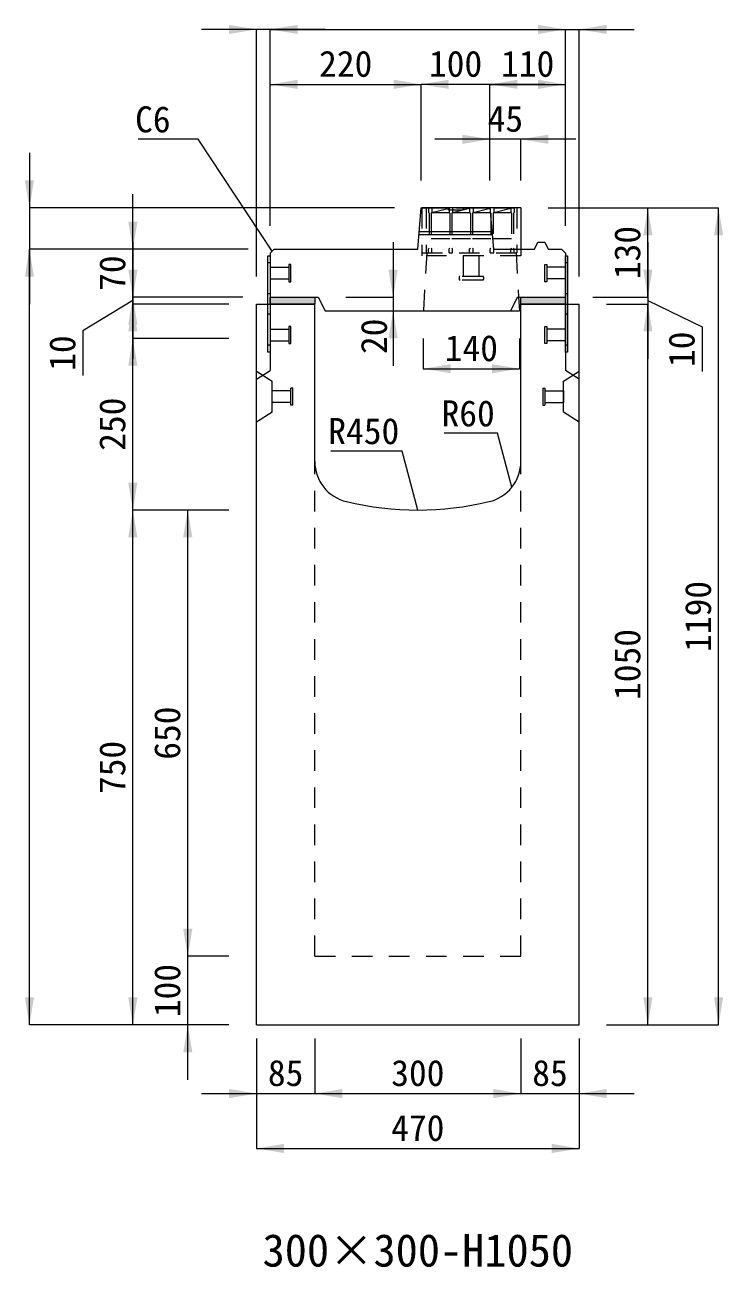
# Model space of a CAD drawing. Units: millimetres at full size, sheet at 1:40. Extents: x -1934 to 44546, y -100881 to -70395.
# Drawn here: x 18326 to 19343, y -91143 to -89333 of the extents above; entities that cross this region are included whole.
import ezdxf
from ezdxf.enums import TextEntityAlignment as Align

# ---------------------------------------------------------------- set-up
doc = ezdxf.new("R2010")
doc.units = ezdxf.units.MM
doc.header["$LTSCALE"] = 40
for name, pattern in [('CHAIN_DOUBLE_DASH', [23.5, 12, -1.5, 3.5, -1.5, 3.5, -1.5]), ('USER1', [1.35, 0.75, -0.6]), ('USER2', [1.35, 0.75, -0.6])]:
    doc.linetypes.add(name, pattern=pattern)
for name, color, linetype, lineweight in [('0_2', 7, 'Continuous', 13), ('インサート', 92, 'USER2', 9), ('グレーチング', 7, 'USER2', 5), ('プレート', 7, 'USER1', 9), ('モルタル', 7, 'Continuous', 9), ('受枠', 3, 'USER2', 5), ('寸法線', 7, 'Continuous', 9), ('引出線', 4, 'Continuous', 9), ('本体', 2, 'Continuous', 13), ('補助線', 8, 'CHAIN_DOUBLE_DASH', 5)]:
    doc.layers.add(name, color=color, linetype=linetype, lineweight=lineweight)
doc.layers.add('ハッチング_モルタル', color=30, linetype='Continuous')
doc.styles.add('ＭＳ ゴシック', font='')
doc.styles.get('ＭＳ ゴシック').set_extended_font_data('MS Gothic')

# ---------------------------------------------------------------- blocks, each defined once
blk = doc.blocks.new('filled_arrow')
at = {"color": 0, "linetype": 'Continuous', "lineweight": -2}
blk.add_solid([(7.5, 1.25), (0, 0), (7.5, -1.25)], dxfattribs=at)

msp = doc.modelspace()

# ---------------------------------------------------------------- hatches: boundary and pattern name
at = {"layer": 'ハッチング_モルタル'}
for points in [[(18683.15, -89730.02), (18683.15, -89740.02), (18748.15, -89740.02), (18748.15, -89730.02)], [(19048.15, -89730.02), (19048.15, -89740.02), (19113.15, -89740.02), (19113.15, -89730.02)]]:
    msp.add_hatch(color=256, dxfattribs=at).paths.add_polyline_path(points)

# ---------------------------------------------------------------- linework, layer by layer
at = {"layer": 'インサート'}
for p, q in [((18683.15, -89686.52), (18710.15, -89686.52)), ((18683.15, -89686.52), (18683.15, -89703.52)), ((18713.15, -89682.52), (18710.15, -89682.52)), ((18710.15, -89682.52), (18710.15, -89707.52)), ((18713.15, -89707.52), (18713.15, -89682.52)), ((19083.15, -89682.52), (19086.15, -89682.52)), ((19083.15, -89707.52), (19083.15, -89682.52)), ((19086.15, -89682.52), (19086.15, -89707.52)), ((19113.15, -89686.52), (19086.15, -89686.52)), ((19113.15, -89686.52), (19113.15, -89703.52)), ((18683.15, -89703.52), (18710.15, -89703.52)), ((18710.15, -89707.52), (18713.15, -89707.52)), ((19086.15, -89707.52), (19083.15, -89707.52)), ((19113.15, -89703.52), (19086.15, -89703.52)), ((18683.15, -89776.51), (18710.15, -89776.51)), ((18683.15, -89776.51), (18683.15, -89793.51)), ((18713.15, -89772.51), (18710.15, -89772.51)), ((18710.15, -89772.51), (18710.15, -89797.51)), ((18713.15, -89797.51), (18713.15, -89772.51)), ((19083.15, -89772.52), (19086.15, -89772.52)), ((19083.15, -89797.52), (19083.15, -89772.52)), ((19086.15, -89772.52), (19086.15, -89797.52)), ((19113.15, -89776.52), (19086.15, -89776.52)), ((19113.15, -89776.52), (19113.15, -89793.52)), ((18683.15, -89793.51), (18710.15, -89793.51)), ((18710.15, -89797.51), (18713.15, -89797.51)), ((19086.15, -89797.52), (19083.15, -89797.52)), ((19113.15, -89793.52), (19086.15, -89793.52))]:
    msp.add_line(p, q, dxfattribs=at)
at = {"layer": 'インサート', "linetype": 'Continuous', "lineweight": 5}
for p, q in [((18686.15, -89883.52), (18686.15, -89866.52)), ((18713.15, -89866.52), (18686.15, -89866.52)), ((18713.15, -89887.52), (18713.15, -89862.52)), ((18716.15, -89862.52), (18713.15, -89862.52)), ((18716.15, -89887.52), (18716.15, -89862.52)), ((19080.15, -89862.52), (19080.15, -89887.52)), ((19080.15, -89862.52), (19083.15, -89862.52)), ((19083.15, -89862.52), (19083.15, -89887.52)), ((19083.15, -89866.52), (19110.15, -89866.52)), ((19110.15, -89866.52), (19110.15, -89883.52)), ((18713.15, -89883.52), (18686.15, -89883.52)), ((18716.15, -89887.52), (18713.15, -89887.52)), ((19080.15, -89887.52), (19083.15, -89887.52)), ((19083.15, -89883.52), (19110.15, -89883.52))]:
    msp.add_line(p, q, dxfattribs=at)
at = {"layer": 'グレーチング'}
for p, q in [((19038.65, -89600.52), (18913.65, -89600.52)), ((18913.65, -89600.52), (18913.65, -89606.52)), ((18913.65, -89606.52), (18914.65, -89607.52)), ((18918.65, -89606.52), (18917.65, -89607.52)), ((18918.65, -89600.52), (18918.65, -89606.52)), ((18918.65, -89606.52), (18943.65, -89600.52)), ((18918.65, -89606.52), (18943.65, -89606.52)), ((18943.65, -89600.52), (18943.65, -89606.52)), ((18943.65, -89606.52), (18944.65, -89607.52)), ((18948.65, -89606.52), (18947.65, -89607.52)), ((18948.65, -89600.52), (18948.65, -89606.52)), ((18948.65, -89606.52), (18973.65, -89600.52)), ((18948.65, -89606.52), (18973.65, -89606.52)), ((18973.65, -89600.52), (18973.65, -89606.52)), ((18973.65, -89606.52), (18974.65, -89607.52)), ((18978.65, -89606.52), (18977.65, -89607.52)), ((18978.65, -89600.52), (18978.65, -89606.52)), ((18978.65, -89606.52), (19003.65, -89600.52)), ((18978.65, -89606.52), (19003.65, -89606.52)), ((19003.65, -89600.52), (19003.65, -89606.52)), ((19003.65, -89606.52), (19004.65, -89607.52)), ((19008.65, -89606.52), (19007.65, -89607.52)), ((19008.65, -89600.52), (19008.65, -89606.52)), ((19008.65, -89606.52), (19033.65, -89600.52)), ((19008.65, -89606.52), (19033.65, -89606.52)), ((19033.65, -89600.52), (19033.65, -89606.52)), ((19033.65, -89606.52), (19034.65, -89607.52)), ((19038.65, -89606.52), (19037.65, -89607.52)), ((19038.65, -89600.52), (19038.65, -89606.52)), ((18914.65, -89607.52), (18914.65, -89658.52)), ((18917.65, -89607.52), (18917.65, -89658.52)), ((18944.65, -89607.52), (18944.65, -89658.52)), ((18947.65, -89607.52), (18947.65, -89658.52)), ((18974.65, -89607.52), (18974.65, -89658.52)), ((18977.65, -89607.52), (18977.65, -89658.52)), ((19004.65, -89607.52), (19004.65, -89658.52)), ((19007.65, -89607.52), (19007.65, -89658.52)), ((19034.65, -89607.52), (19034.65, -89658.52)), ((19037.65, -89607.52), (19037.65, -89658.52)), ((18913.65, -89659.52), (18914.65, -89658.52)), ((18913.65, -89665.52), (18913.65, -89659.52)), ((18917.65, -89644.52), (18944.65, -89644.52)), ((18918.65, -89659.52), (18917.65, -89658.52)), ((18918.65, -89665.52), (18918.65, -89659.52)), ((18943.65, -89659.52), (18944.65, -89658.52)), ((18943.65, -89665.52), (18943.65, -89659.52)), ((18947.65, -89644.52), (18974.65, -89644.52)), ((18948.65, -89659.52), (18947.65, -89658.52)), ((18948.65, -89665.52), (18948.65, -89659.52)), ((18973.65, -89659.52), (18974.65, -89658.52)), ((18973.65, -89665.52), (18973.65, -89659.52)), ((18977.65, -89644.52), (19004.65, -89644.52)), ((18978.65, -89659.52), (18977.65, -89658.52)), ((18978.65, -89665.52), (18978.65, -89659.52)), ((19003.65, -89659.52), (19004.65, -89658.52)), ((19003.65, -89665.52), (19003.65, -89659.52)), ((19007.65, -89644.52), (19034.65, -89644.52)), ((19008.65, -89659.52), (19007.65, -89658.52)), ((19008.65, -89665.52), (19008.65, -89659.52)), ((19033.65, -89659.52), (19034.65, -89658.52)), ((19033.65, -89665.52), (19033.65, -89659.52)), ((19038.65, -89659.52), (19037.65, -89658.52)), ((19038.65, -89665.52), (19038.65, -89659.52)), ((18913.65, -89665.52), (18918.65, -89665.52)), ((18943.65, -89665.52), (18948.65, -89665.52)), ((18973.65, -89665.52), (18978.65, -89665.52)), ((19003.65, -89665.52), (19008.65, -89665.52)), ((19033.65, -89665.52), (19038.65, -89665.52))]:
    msp.add_line(p, q, dxfattribs=at)
at = {"layer": 'プレート'}
for p, q in [((18683.15, -89680.01), (18679.95, -89680.01)), ((19116.35, -89680.01), (19113.15, -89680.01)), ((18683.15, -89725.02), (18679.95, -89725.02)), ((19116.35, -89725.02), (19113.15, -89725.02)), ((18683.15, -89755.01), (18679.95, -89755.01)), ((19116.35, -89755.01), (19113.15, -89755.01)), ((18683.15, -89800.02), (18679.95, -89800.02)), ((19116.35, -89800.02), (19113.15, -89800.02))]:
    msp.add_line(p, q, dxfattribs=at)
at = {"layer": 'プレート', "linetype": 'Continuous'}
for points in [[(18679.95, -89810.02), (18679.95, -89670.01), (18683.15, -89670.01), (18683.15, -89810.02)], [(19113.15, -89810.02), (19113.15, -89670.01), (19116.35, -89670.01), (19116.35, -89810.02)]]:
    msp.add_lwpolyline(points, close=True, dxfattribs=at)
at = {"layer": 'モルタル', "lineweight": 13}
msp.add_lwpolyline([(18683.15, -89730.02), (18748.15, -89730.02), (18748.15, -89740.02), (18683.15, -89740.02)], close=True, dxfattribs=at)
at = {"layer": 'モルタル'}
msp.add_lwpolyline([(19048.15, -89730.02), (19113.15, -89730.02), (19113.15, -89740.02), (19048.15, -89740.02)], close=True, dxfattribs=at)
at = {"layer": '受枠', "linetype": 'Continuous'}
for q in [(18904.15, -89600.02), (19048.15, -89660.02)]:
    msp.add_line((19048.15, -89600.02), q, dxfattribs=at)
at = {"layer": '受枠'}
for p, q in [((18904.15, -89600.02), (18904.15, -89670.02)), ((18910.15, -89600.02), (18910.15, -89665.52)), ((19042.15, -89600.02), (19042.15, -89665.52)), ((19048.15, -89660.02), (19048.15, -89670.02)), ((18904.15, -89665.52), (19048.15, -89665.52)), ((19048.15, -89670.02), (18904.15, -89670.02)), ((18964.82, -89699.68), (18964.82, -89670.02)), ((18987.48, -89699.68), (18987.48, -89670.02)), ((18958.28, -89700.75), (18958.28, -89703.95)), ((18992.95, -89699.68), (18959.35, -89699.68)), ((18992.95, -89705.01), (18959.35, -89705.01)), ((18994.02, -89700.75), (18994.02, -89703.95))]:
    msp.add_line(p, q, dxfattribs=at)
for centre, start, end in [((18959.35, -89700.75), 90, 180), ((18959.35, -89703.95), 180, 270), ((18992.95, -89700.75), 0, 90), ((18992.95, -89703.95), 270, 0)]:
    msp.add_arc(centre, 1.07, start, end, dxfattribs=at)
at = {"layer": '寸法線'}
for p, q in [((18763.15, -89340.02), (18583.15, -89340.02)), ((18663.15, -89700.02), (18663.15, -89340.02)), ((18683.15, -89340.02), (19113.15, -89340.02)), ((18683.15, -89626.02), (18683.15, -89340.02)), ((18683.15, -89626.02), (18683.15, -89340.02)), ((19033.15, -89340.02), (19213.15, -89340.02)), ((19113.15, -89626.02), (19113.15, -89340.02)), ((19113.15, -89626.02), (19113.15, -89340.02)), ((19133.15, -89700.02), (19133.15, -89340.02)), ((18683.15, -89420.02), (18903.15, -89420.02)), ((18683.15, -89626.02), (18683.15, -89420.02)), ((18903.15, -89560.02), (18903.15, -89420.02)), ((19083.15, -89420.02), (18903.15, -89420.02)), ((18903.15, -89560.02), (18903.15, -89420.02)), ((19003.15, -89420.02), (19113.15, -89420.02)), ((19003.15, -89560.02), (19003.15, -89420.02)), ((19113.15, -89626.02), (19113.15, -89420.02)), ((19128.15, -89500.02), (18923.15, -89500.02)), ((19003.15, -89560.02), (19003.15, -89500.02)), ((19048.15, -89560.02), (19048.15, -89500.02)), ((18332.55, -89520.02), (18332.55, -89740.02)), ((19003.15, -89560.02), (19003.15, -89530.02)), ((18483.15, -89810.02), (18483.15, -89580.02)), ((18864.15, -89600.02), (18332.55, -89600.02)), ((19088.15, -89600.02), (19336.13, -89600.02)), ((19088.15, -89600.02), (19233.15, -89600.02)), ((19233.15, -89730.02), (19233.15, -89600.02)), ((19336.13, -90790.02), (19336.13, -89600.02)), ((18332.55, -90790.02), (18332.55, -89660.02)), ((18651.15, -89660.02), (18332.55, -89660.02)), ((18649.15, -89660.02), (18332.55, -89660.02)), ((18483.15, -89650.02), (18483.15, -89820.02)), ((18649.15, -89660.02), (18483.15, -89660.02)), ((18862.12, -89650.02), (18862.12, -89830.02)), ((19233.15, -89650.02), (19233.15, -89820.02)), ((18643.15, -89730.02), (18483.15, -89730.02)), ((18643.15, -89730.02), (18483.15, -89730.02)), ((18793.15, -89730.02), (18862.12, -89730.02)), ((19153.15, -89730.02), (19233.15, -89730.02)), ((19153.15, -89730.02), (19233.15, -89730.02)), ((18483.15, -89735.02), (18410.54, -89779.05)), ((18623.15, -89740.02), (18483.15, -89740.02)), ((18803.15, -89750.02), (18862.12, -89750.02)), ((19173.15, -89740.02), (19233.15, -89740.02)), ((19173.15, -89740.02), (19233.15, -89740.02)), ((19233.15, -89735.02), (19312.18, -89773.44)), ((19233.15, -90790.02), (19233.15, -89740.02)), ((18410.54, -89779.05), (18410.54, -89843.92)), ((19312.18, -89773.44), (19312.18, -89838.31)), ((18483.15, -90040.02), (18483.15, -89790.02)), ((18623.15, -89790.02), (18483.15, -89790.02)), ((18906.15, -89790.02), (18906.15, -89834.24)), ((19046.15, -89790.02), (19046.15, -89834.24)), ((18906.15, -89834.24), (19046.15, -89834.24)), ((18623.15, -90040.02), (18483.15, -90040.02)), ((18483.15, -90790.02), (18483.15, -90040.02)), ((18623.15, -90040.02), (18483.15, -90040.02)), ((18563.15, -90690.02), (18563.15, -90040.02)), ((18623.15, -90040.02), (18563.15, -90040.02)), ((18563.15, -90870.02), (18563.15, -90610.02)), ((18623.15, -90690.02), (18563.15, -90690.02)), ((18623.15, -90690.02), (18563.15, -90690.02)), ((18623.15, -90790.02), (18332.55, -90790.02)), ((18623.15, -90790.02), (18483.15, -90790.02)), ((18623.15, -90790.02), (18563.15, -90790.02)), ((19173.15, -90790.02), (19336.13, -90790.02)), ((19173.15, -90790.02), (19233.15, -90790.02)), ((18663.15, -90810.02), (18663.15, -90890.02)), ((18663.15, -90810.02), (18663.15, -90970.02)), ((18748.15, -90810.02), (18748.15, -90890.02)), ((18748.15, -90810.02), (18748.15, -90890.02)), ((19048.15, -90810.02), (19048.15, -90890.02)), ((19048.15, -90810.02), (19048.15, -90890.02)), ((19133.15, -90810.02), (19133.15, -90890.02)), ((19133.15, -90810.02), (19133.15, -90970.02)), ((18583.15, -90890.02), (18828.15, -90890.02)), ((18748.15, -90890.02), (19048.15, -90890.02)), ((18968.15, -90890.02), (19213.15, -90890.02)), ((18663.15, -90970.02), (19133.15, -90970.02))]:
    msp.add_line(p, q, dxfattribs=at)
at = {"layer": '引出線'}
for points in [[(18686.15, -89663.02), (18578.15, -89500.02), (18491.05, -89500.02)], [(19035.22, -90006.7), (19014.21, -89928.28), (18936.7, -89928.28)], [(18898.15, -90040.02), (18875.13, -89954.09), (18771.63, -89954.09)]]:
    msp.add_lwpolyline(points, dxfattribs=at)
at = {"layer": '本体'}
for p, q in [((18898.15, -89660.02), (18903.15, -89600.02)), ((18903.15, -89600.02), (18940.15, -89600.02)), ((18940.15, -89600.02), (18943.15, -89603.02)), ((18943.15, -89603.02), (18963.15, -89603.02)), ((18963.15, -89603.02), (18966.15, -89600.02)), ((18966.15, -89600.02), (19003.15, -89600.02)), ((19003.15, -89600.02), (19008.15, -89660.02)), ((19006.4, -89639.02), (18899.9, -89639.02)), ((19006.07, -89635.02), (18900.23, -89635.02)), ((18683.15, -89666.02), (18689.15, -89660.02)), ((18689.15, -89660.02), (18898.15, -89660.02)), ((19008.15, -89660.02), (19068.15, -89660.02)), ((19068.15, -89660.02), (19073.15, -89650.02)), ((19073.15, -89650.02), (19083.15, -89650.02)), ((19083.15, -89650.02), (19088.15, -89660.02)), ((19088.15, -89660.02), (19107.15, -89660.02)), ((19107.15, -89660.02), (19113.15, -89666.02)), ((18683.15, -89666.02), (18683.15, -89730.02)), ((19113.15, -89666.02), (19113.15, -89730.02)), ((18683.15, -89730.02), (18753.15, -89730.02)), ((18753.15, -89730.02), (18763.15, -89750.02)), ((19043.15, -89730.02), (19033.15, -89750.02)), ((19043.15, -89730.02), (19113.15, -89730.02)), ((18763.15, -89750.02), (19033.15, -89750.02))]:
    msp.add_line(p, q, dxfattribs=at)
at = {"layer": '本体', "linetype": 'USER2', "lineweight": 9}
for p, q in [((18911.15, -89665.52), (18906.15, -89750.02)), ((19041.15, -89665.52), (19044.97, -89730.02))]:
    msp.add_line(p, q, dxfattribs=at)
at = {"layer": '本体', "lineweight": 20}
for p, q in [((18663.15, -90790.02), (18663.15, -89740.02)), ((18663.15, -89740.02), (18748.15, -89740.02)), ((18683.15, -89740.02), (18748.15, -89740.02)), ((18683.15, -89740.02), (18683.15, -89837.02)), ((18748.15, -89970.35), (18748.15, -89740.02)), ((19048.15, -89969.49), (19048.15, -89740.02)), ((19048.15, -89740.02), (19133.15, -89740.02)), ((19113.15, -89740.02), (19113.15, -89837.02)), ((19133.15, -90790.02), (19133.15, -89740.02)), ((18663.15, -89849.52), (18683.15, -89837.02)), ((18663.15, -89838.02), (18686.15, -89852.52)), ((19110.15, -89852.52), (19133.15, -89838.02)), ((19133.15, -89849.52), (19113.15, -89837.02)), ((18686.15, -89897.52), (18686.15, -89852.52)), ((19110.15, -89897.52), (19110.15, -89852.52)), ((18686.15, -89897.52), (18663.15, -89912.02)), ((19133.15, -89912.02), (19110.15, -89897.52)), ((18663.15, -90790.02), (19133.15, -90790.02))]:
    msp.add_line(p, q, dxfattribs=at)
at = {"layer": '本体', "linetype": 'USER2', "lineweight": 20}
for p, q in [((18748.15, -90690.02), (18748.15, -89970.35)), ((19048.15, -90690.02), (19048.15, -89969.49))]:
    msp.add_line(p, q, dxfattribs=at)
at = {"layer": '本体', "linetype": 'USER1', "lineweight": 20}
msp.add_line((18748.15, -90690.02), (19048.15, -90690.02), dxfattribs=at)
at = {"layer": '本体', "lineweight": 20}
for centre, radius, start, end in [((18808.15, -89969.49), 60, 180, 256.65766), ((18988.15, -89969.49), 60, 283.34239, 0), ((18898.15, -89590.02), 450, 256.65766, 283.34239)]:
    msp.add_arc(centre, radius, start, end, dxfattribs=at)
at = {"layer": '補助線'}
for p in [(19044.97, -89730.02), (19033.15, -89750.02)]:
    msp.add_line(p, (19046.15, -89750.02), dxfattribs=at)

# ---------------------------------------------------------------- block references
at = {"layer": '寸法線', "xscale": 5.33, "yscale": 5.33}
for p, rotation in [((18663.15, -89340.02), 180), ((19113.15, -89340.02), 180), ((19113.15, -89340.02), 180), ((18903.15, -89420.02), 180), ((19113.15, -89420.02), 180), ((19003.15, -89500.02), 180), ((18332.55, -89600.02), 90), ((19233.15, -89600.02), 270), ((19336.13, -89600.02), 270), ((18483.15, -89660.02), 90), ((18332.55, -89660.02), 270), ((18332.55, -89660.02), 270), ((18483.15, -89730.02), 90), ((18862.12, -89730.02), 90), ((19233.15, -89730.02), 90), ((19233.15, -89730.02), 90), ((18483.15, -89730.02), 270), ((18483.15, -89740.02), 270), ((18862.12, -89750.02), 270), ((19233.15, -89740.02), 270), ((19233.15, -89740.02), 270), ((18483.15, -89790.02), 270), ((19046.15, -89834.24), 180), ((18483.15, -90040.02), 90), ((18483.15, -90040.02), 270), ((18563.15, -90040.02), 270), ((18563.15, -90690.02), 90), ((18563.15, -90690.02), 90), ((18332.55, -90790.02), 90), ((18483.15, -90790.02), 90), ((19233.15, -90790.02), 90), ((19336.13, -90790.02), 90), ((18563.15, -90790.02), 270), ((18663.15, -90890.02), 180), ((19048.15, -90890.02), 180), ((19048.15, -90890.02), 180), ((19133.15, -90970.02), 180)]:
    msp.add_blockref('filled_arrow', p, dxfattribs=dict(at, rotation=rotation))
for p in [(18683.15, -89340.02), (18683.15, -89340.02), (19133.15, -89340.02), (18683.15, -89420.02), (18903.15, -89420.02), (19003.15, -89420.02), (19003.15, -89420.02), (19048.15, -89500.02), (18906.15, -89834.24), (18748.15, -90890.02), (18748.15, -90890.02), (19133.15, -90890.02), (18663.15, -90970.02)]:
    msp.add_blockref('filled_arrow', p, dxfattribs=at)
at = {"layer": '引出線', "xscale": 0.133, "yscale": 0.133}
for p, rotation in [((18686.15, -89663.02), 123.5), ((19035.22, -90006.7), 105), ((18898.15, -90040.02), 105)]:
    msp.add_blockref('filled_arrow', p, dxfattribs=dict(at, rotation=rotation))

# ---------------------------------------------------------------- texts
at = {"layer": '0_2', "style": 'ＭＳ ゴシック'}
msp.add_text('300×300-H1050', height=47.47, dxfattribs=at).set_placement((18898.15, -91118.35), align=Align.MIDDLE_CENTER)
at = {"layer": '寸法線', "style": 'ＭＳ ゴシック'}
for s, p in [('220', (18793.15, -89390.02)), ('100', (18953.15, -89390.02)), ('110', (19058.15, -89390.02)), ('45', (19025.65, -89470.02)), ('140', (18976.15, -89804.24)), ('85', (18705.65, -90860.02)), ('300', (18898.15, -90860.02)), ('85', (19090.65, -90860.02)), ('470', (18898.15, -90940.02))]:
    msp.add_text(s, height=37.98, dxfattribs=at).set_placement(p, align=Align.MIDDLE_CENTER)
for s, p in [('130', (19203.15, -89665.02)), ('70', (18453.15, -89695.02)), ('20', (18834.12, -89787.02)), ('10', (19282.18, -89805.88)), ('10', (18380.54, -89811.49)), ('250', (18453.15, -89915.02)), ('1190', (19306.13, -90195.02)), ('1050', (19203.15, -90265.02)), ('650', (18533.15, -90365.02)), ('750', (18453.15, -90415.02)), ('100', (18533.15, -90740.02))]:
    msp.add_text(s, height=37.98, rotation=90, dxfattribs=at).set_placement(p, align=Align.MIDDLE_CENTER)
at = {"layer": '引出線', "style": 'ＭＳ ゴシック'}
for s, p in [('C6', (18538.15, -89452.02)), ('R60', (19010.21, -89880.28)), ('R450', (18871.13, -89906.09))]:
    msp.add_text(s, height=37.98, dxfattribs=at).set_placement(p, align=Align.TOP_RIGHT)

doc.saveas('drawing.dxf')
